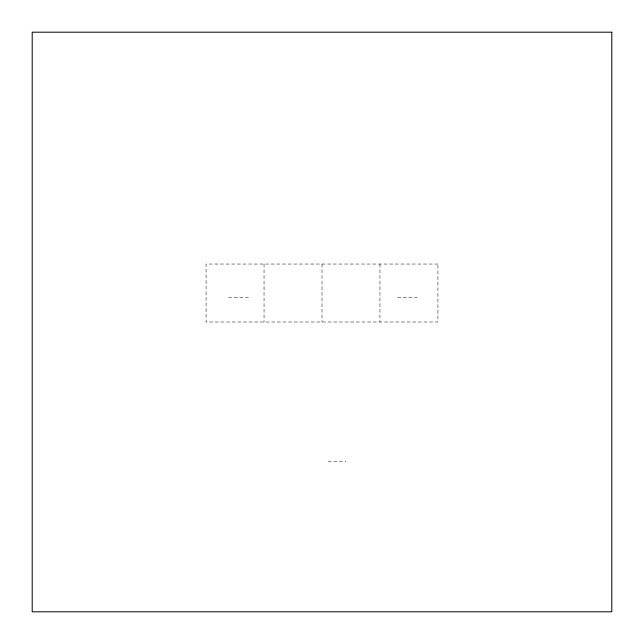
<?xml version="1.0" encoding="UTF-8"?>
<svg xmlns="http://www.w3.org/2000/svg" width="644" height="644" viewBox="0 0 644 644"><rect width="100%" height="100%" fill="white"/><g stroke="black" fill="none" stroke-linecap="round" stroke-linejoin="round"><path stroke-width="0.48" stroke-dasharray="3.22 2.42" d="M228.54 297.423L248.367 297.423M397.533 297.423L417.36 297.423M328.07 461.788L345.981 461.788M379.96 264.04L379.96 322M322 264.04L322 322M264.04 264.04L264.04 322M437.92 264.04L206.08 264.04L206.08 322L437.92 322L437.92 264.04"/><path stroke-width="0.97" d="M611.8 32.2L32.2 32.2L32.2 611.8L611.8 611.8L611.8 32.2"/></g></svg>
